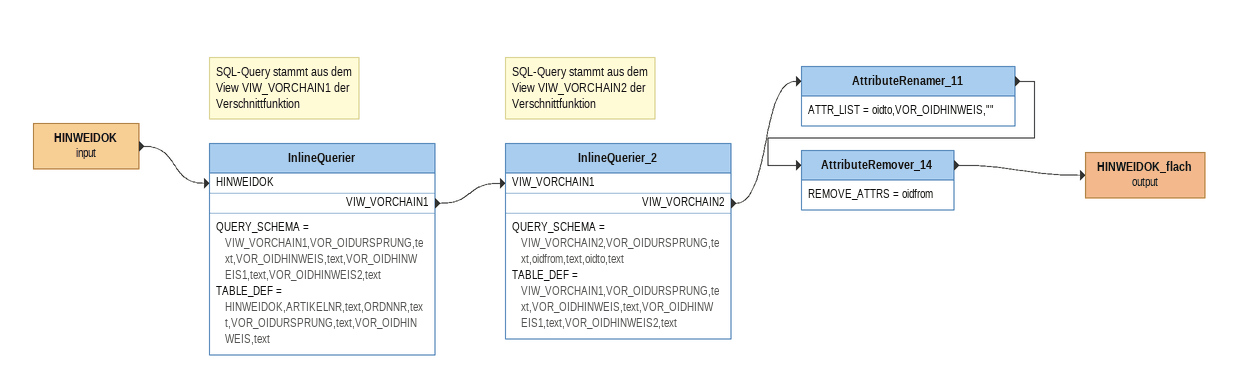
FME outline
HINWEIDOK (input)
    -> InlineQuerier [HINWEIDOK]
Note: SQL-Query stammt aus dem / View VIW_VORCHAIN1 der / Verschnittfunktion
InlineQuerier
    QUERY_SCHEMA = VIW_VORCHAIN1,VOR_OIDURSPRUNG,text,VOR_OIDHINWEIS,text,VOR_OIDHINWEIS1,text,VOR_OIDHINWEIS2,text
    TABLE_DEF = HINWEIDOK,ARTIKELNR,text,ORDNNR,text,VOR_OIDURSPRUNG,text,VOR_OIDHINWEIS,text
    VIW_VORCHAIN1 -> InlineQuerier_2 [VIW_VORCHAIN1]
Note: SQL-Query stammt aus dem / View VIW_VORCHAIN2 der / Verschnittfunktion
InlineQuerier_2
    QUERY_SCHEMA = VIW_VORCHAIN2,VOR_OIDURSPRUNG,text,oidfrom,text,oidto,text
    TABLE_DEF = VIW_VORCHAIN1,VOR_OIDURSPRUNG,text,VOR_OIDHINWEIS,text,VOR_OIDHINWEIS1,text,VOR_OIDHINWEIS2,text
    VIW_VORCHAIN2 -> AttributeRenamer_11
AttributeRenamer_11
    ATTR_LIST = oidto,VOR_OIDHINWEIS,""
    -> AttributeRemover_14
AttributeRemover_14
    REMOVE_ATTRS = oidfrom
    -> HINWEIDOK_flach (output)
HINWEIDOK_flach (output)
